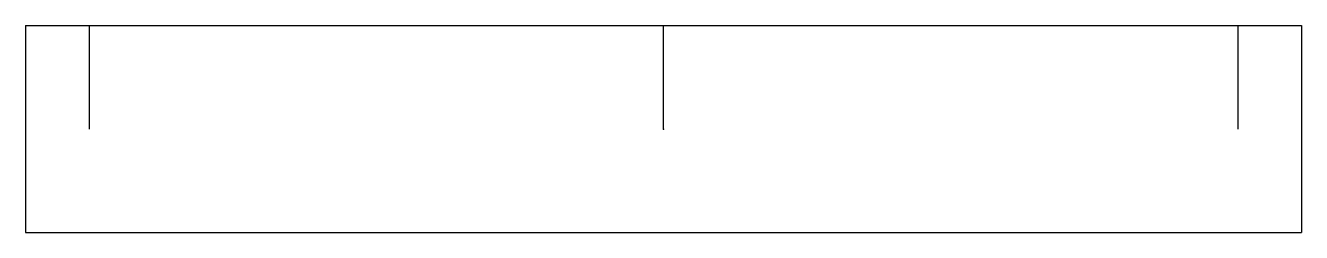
# Model space of a CAD drawing. Header units: millimetres. Extents: x -20 to 20, y -3.2 to 3.2.
import ezdxf

# ---------------------------------------------------------------- set-up
doc = ezdxf.new("R2010")
doc.units = ezdxf.units.MM
doc.header["$PDSIZE"] = -1

msp = doc.modelspace()

# ---------------------------------------------------------------- linework, layer by layer
at = {"color": 7, "linetype": 'Continuous'}
for p, q in [((-20, 3.25), (20, 3.25)), ((-20, 3.25), (-20, -3.25)), ((-18, 3.25), (-18, 0)), ((0, 0), (0, 3.25)), ((18, 3.25), (18, 0)), ((20, 3.25), (20, -3.25)), ((-20, -3.25), (20, -3.25))]:
    msp.add_line(p, q, dxfattribs=at)
msp.add_point((0, 0), dxfattribs=at)

doc.saveas('drawing.dxf')
